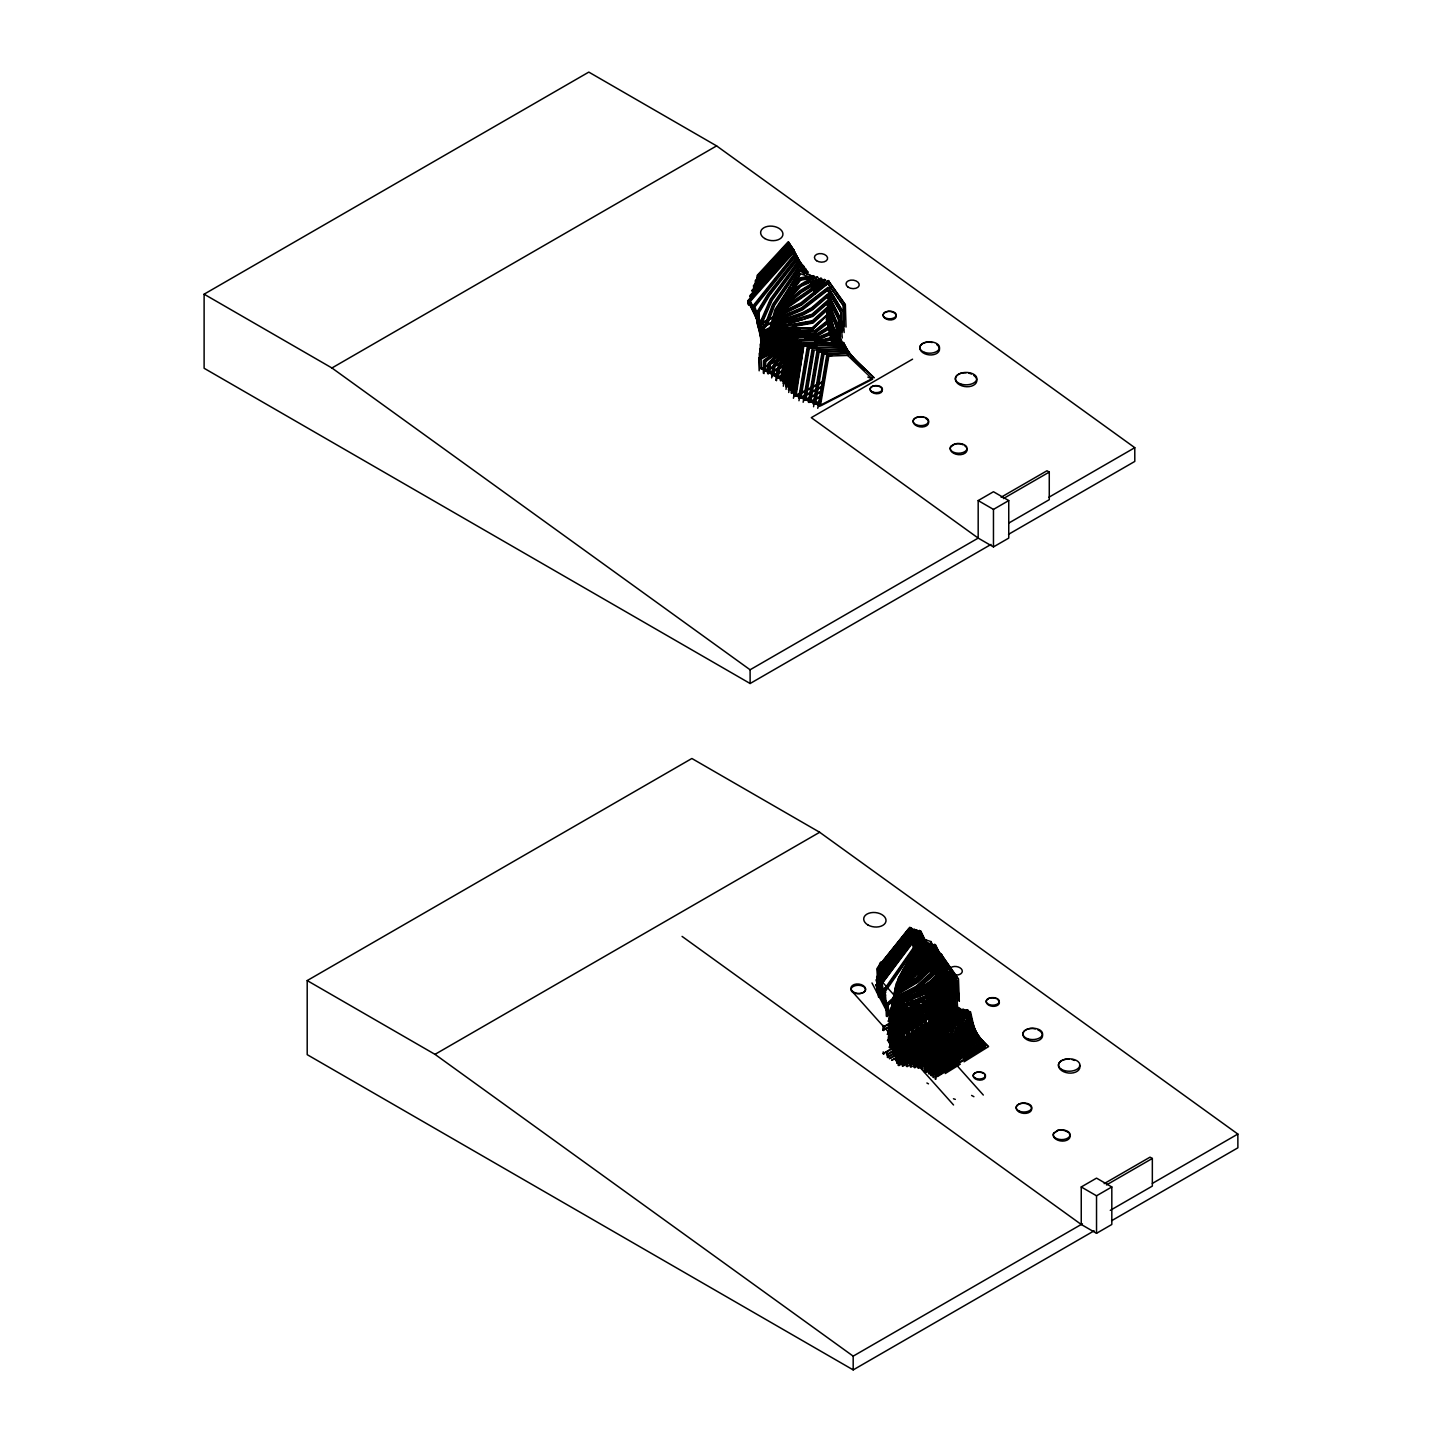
<?xml version="1.0" encoding="UTF-8"?>
<svg xmlns="http://www.w3.org/2000/svg" width="1442" height="1442" viewBox="0 0 1442 1442"><rect width="100%" height="100%" fill="white"/><g stroke="black" fill="none" stroke-linecap="round" stroke-linejoin="round"><path stroke-width="1.5" d="M758.42 312.139L758.402 321.53L760.403 327.64M763.341 373.172L763.413 360.662L774.534 352.154L781.636 316.267L801.572 307.813L827.96 287.282L842.236 310.985M764.026 373.604L764.098 361.113L775.219 352.587L782.321 316.717L802.275 308.264L828.645 287.715L842.921 311.418L844.165 332.543M764.981 366.845L764.999 361.239L775.868 352.93M755.229 284.741L755.32 280.523L789.243 243.319L791.496 249.52M755.932 285.192L756.005 280.974L789.928 243.77L791.424 247.898M878.43 989.068L878.322 993.52L877.691 988.581M915.364 930.234L878.106 977.856L877.619 969.042L910.461 927.53L910.965 929.081L909.74 927.278L879.079 965.743L879.782 968.195L879.836 966.14L910.479 927.693L911.723 929.297L911.218 927.945L877.727 970.899M879.782 965.491L880.593 963.851M893.049 1051.38L887.371 1054.913L886.668 1052.714M895.518 1052.804L887.948 1057.509L887.245 1055.31M887.371 1054.913L887.407 1053.237M887.948 1057.509L888.002 1055.832M767.595 373.532L768.027 363.546L776.859 354.047L783.511 319.259L802.401 312.734L811.648 307.723L827.672 293.952M768.28 373.983L768.712 363.997L777.544 354.498L784.196 319.709L803.086 313.166L812.333 308.173L828.357 294.402L840.506 318.303L842.308 337.987M769.271 371.099L769.577 363.835L778.247 354.516L780.284 343.935M771.668 377.894L772.606 366.448L779.167 355.994L785.403 322.215L811.972 314.266L827.402 300.621L837.405 324.72L837.946 328.776M772.515 376.434L773.291 366.881L779.852 356.444L786.088 322.666L812.657 314.716L828.087 301.072L838.09 325.171L840.217 341.394M773.615 373.045L774.156 366.43L780.627 356.12L781.42 351.794M762.007 355.309L763.07 344.53L772.93 339.483M764.188 355.147L765.233 344.674M876.646 992.24L878.863 991.826L876.646 992.24L877.565 983.444M877.385 992.745L877.854 988.329M881.008 963.923L881.999 962.066M756.113 284.218L757.158 275.422L788.233 241.733M757.32 280.271L757.843 275.873L788.918 242.166L790.252 246.402M775.814 380.273L777.184 369.296L781.474 357.904L787.296 325.153L812.315 320.809L827.149 307.254L835.008 331.588M776.499 380.724L777.869 369.747L782.177 358.355L787.981 325.604L813.018 321.242L827.834 307.705L836.432 336.256M777.941 375.443L778.734 369.044L783.006 357.706M900.493 1058.212L901.106 1054.066M901.701 1049.938L902.62 1043.738M903.233 1039.556L906.964 1014.267M904.639 1058.554L908.496 1032.364M909.145 1028.002L909.794 1023.64M910.425 1019.278L911.398 1012.717L915.85 1012.266M912.155 1013.131L904.747 1063.331L925.079 1050.695M906.315 1066.269L914.408 1011.383L935.335 1009.292L947.232 1000.604L951.666 1006.156M909.073 1056.86L911.326 1041.575M911.975 1037.213L915.508 1013.203M910.244 1066.719L918.338 1011.833L938.886 1009.779L950.26 1003.722L956.461 1007.507M912.678 1059.491L912.047 1063.854L928.666 1053.525M913.327 1055.129L914.282 1048.568M914.931 1044.206L915.58 1039.844M916.229 1035.482L918.464 1020.197M920.194 1014.05L912.786 1064.268L925.728 1056.229M922.826 1012.897L914.733 1067.783L935.047 1055.147M916.103 1062.321L917.076 1055.76M917.707 1051.398L918.356 1047.036M919.005 1042.674L919.96 1036.113M920.609 1031.751L922.862 1016.484M923.925 1014.699L916.535 1064.899L964.554 1035.05L962.247 1024.829M917.833 1067.873L925.908 1012.987L963.508 1009.202M920.591 1058.464L922.826 1043.179M923.475 1038.817L924.448 1032.256M925.079 1027.894L925.728 1023.532M926.377 1019.17L927.008 1014.808L931.045 1014.393M927.008 1014.808L920.375 1065.422L931.46 1058.518M921.835 1068.522L929.928 1013.636L967.51 1009.851M922.592 1068.919L930.667 1014.05L968.267 1010.265M923.619 1065.638L924.268 1061.276M925.241 1054.733L927.17 1041.629M928.125 1035.086L928.774 1030.724M929.405 1026.362L930.703 1017.619M924.376 1066.053L931.766 1015.853L970.538 1011.869L975.171 1032.292M932.956 1015.655L924.863 1070.541L934.092 1064.809M926.233 1065.079L927.188 1058.536M929.117 1045.432L930.09 1038.889M931.045 1032.328L932.974 1019.242M926.413 1071.857L934.506 1016.989L968.483 1013.564L976.072 1033.59M927.17 1072.271L935.245 1017.385M929.171 1062.448L930.144 1055.904M932.073 1042.8L934.308 1027.515M928.954 1069.405L936.345 1019.206L968.051 1016.015L973.26 1029.75M928.612 1073.659L936.705 1018.791L967.077 1015.727L977.622 1035.356M937.444 1019.188L929.369 1074.074L934.957 1070.595M932.019 1059.888L932.974 1053.327M933.947 1046.784L935.876 1033.68M930.811 1075.462L938.886 1020.576L965.689 1017.89L981.948 1041.106M931.55 1075.876L939.643 1020.99L966.446 1018.286L983.949 1043.305M933.353 1072.992L940.743 1022.793L965.401 1020.323L973.999 1032.616M932.866 1077.174L940.941 1022.306L964.175 1019.963L985.445 1044.495M933.605 1077.589L941.698 1022.72M934.975 1072.127L935.93 1065.584M938.183 1050.299L940.436 1035.032M935.065 1078.976L943.14 1024.108L962.805 1022.126L987.842 1046.171M935.804 1079.391L943.897 1024.505L963.562 1022.522L988.581 1046.586L964.085 1061.817M937.805 1069.567L938.778 1063.006M939.427 1058.644L940.058 1054.282M940.707 1049.92L944.24 1025.911M932.001 1041.917L896.834 1062.898L905.27 1008.445L920.771 1004.858M897.591 1063.295L906.009 1008.859L929.099 1002.965L942.689 988.581L947.034 1002.424M899.736 1058.626L900.367 1054.102M901.034 1049.902L902.007 1043.593M905.071 1023.748L902.674 1039.574L935.155 1019.296M905.774 1019.62L907.126 1010.445L929.171 1004.768L941.734 991.465L946.799 1007.579M893.175 1054.589L895.446 1054.048L893.175 1054.589L901.592 1002.496L926.07 992.943L940.202 978.415M893.932 1054.985L902.35 1002.911L926.827 993.358L940.959 978.83L949.629 1000.225M895.031 1051.506L896.762 1040.782M897.465 1036.492L902.728 1003.92M895.428 1054.174L903.467 1004.335L920.302 998.387M903.864 1004.047L896.203 1056.535L904.621 1004.461L929.099 994.908L943.23 980.362L952.675 1003.722L953.757 1011.96M954.946 1006.516L953.685 993.087L942.275 970.087L927.567 984.778L919.077 990.312L901.683 997.972L893.607 1052.245L896.041 1037.663M896.401 1035.59L902.259 1000.568L919.654 992.907L928.143 987.373L942.852 972.683M897.104 1033.373L897.248 1032.472L895.806 1032.995M899.862 1016.971L900.601 1012.536M901.34 1008.102L902.079 1003.686M893.031 1049.65L894.581 1048.676L892.274 1049.235L900.944 997.558L903.125 997.449L902.818 999.252L918.987 992.132L927.819 986.364M900.06 1016.934L900.799 1012.5M901.538 1008.084L902.295 1003.65M897.843 1035.068L898.582 1030.633M899.321 1026.199L900.06 1021.783M903.701 1000.045L901.52 1000.153L903.701 1000.045L903.413 1001.848L919.563 994.728L928.396 988.96L942.041 975.333L952.838 997.053L954.262 1012.248M780.302 380.544L789.189 328.037L813.36 327.767L827.6 314.32L812.675 327.316M780.987 380.994L789.874 328.488L813.36 327.767M782.249 377.84L783.006 373.388M783.655 369.585L790.36 329.93L800.31 329.623M783.006 383.608L791.874 331.173L814.946 330.452L828.537 319.818L832.124 327.893M783.33 386.222L792.559 331.606L815.631 330.885L829.222 320.268L832.809 328.343M784.971 380.85L787.17 367.818M787.909 363.474L788.648 359.13M789.369 354.786L790.108 350.442M790.847 346.098L791.586 341.754M792.325 337.41L793.046 333.066L810.44 332.525M785.692 386.726L794.56 334.292L817.235 333.589L830.177 325.658L834.936 331.534M786.016 389.358L795.263 334.742L817.92 334.021L830.88 326.108L835.621 331.984L838.451 344.223M788.017 381.806L795.75 336.184L816.947 335.517M788.395 389.845L797.264 337.41L819.525 336.725L831.872 331.408L838.433 335.607L839.929 342.078M788.702 392.476L797.949 337.861L820.21 337.158L832.575 331.84M795.858 354.516L789.982 389.268L795.786 386.294M796.597 350.172L797.336 345.828M791.081 392.963L799.95 340.528L821.796 339.861L833.62 337.049L840.542 338.78M791.766 393.414L800.634 340.979L822.499 340.294L834.305 337.5L841.245 339.23L842.218 343.466M793.785 385.861L794.506 381.517M795.245 377.173L795.984 372.829M796.723 368.485L797.444 364.141M798.183 359.797L801.121 342.421M793.37 392.837L801.806 342.872L821.958 342.241L833.602 339.483L839.803 341.015M793.406 398.28L802.653 343.647L843.354 342.385L844.796 348.64M794.47 396.532L803.338 344.097L844.039 342.835L845.481 349.09M803.446 347.72L795.371 395.505L819.687 405.544L871.923 378.777L867.832 377.083M846.706 350.712L844.291 344.512L803.825 345.539L796.056 395.955L823.13 382.076M798.634 398.1L807.502 345.665M798.958 400.732L808.205 346.116L844.994 344.962L848.202 353.218M800.959 393.179L801.698 388.835M802.437 384.491L803.176 380.147M803.915 375.803L804.636 371.441M805.375 367.097L808.692 347.558L812.982 347.414M803.14 402.282L812.369 347.666M804.185 400.552L813.072 348.117L845.949 347.089L852.204 358.481M811.72 360.428L805.105 399.524L820.57 391.593M812.441 356.084L813.18 351.74M808.367 402.12L817.235 349.685M809.052 402.552L817.92 350.118L846.941 349.216L856.927 363.258M811.071 395.018L811.792 390.674M812.531 386.33L813.27 381.986M814.009 377.642L814.748 373.298M815.469 368.954L816.208 364.61M816.947 360.266L817.686 355.922M813.234 404.12L822.102 351.686L847.247 350.911L864.353 370.468M813.558 406.752L822.787 352.136M815.559 399.2L816.298 394.856M817.037 390.512L817.776 386.168M818.497 381.824L820.336 370.954M821.075 366.61L821.814 362.266M822.553 357.922L823.274 353.578L827.438 353.452M817.74 408.32L826.969 353.705L848.257 353.038L873.546 377.371M818.786 406.572L827.654 354.137L848.941 353.47L874.231 377.822M819.687 405.544L820.426 401.2M821.165 396.856L821.904 392.512M822.625 388.168L823.364 383.824M824.103 379.48L824.842 375.136M825.581 370.792L826.302 366.448M827.041 362.104L827.78 357.76M893.211 1035.032L891.21 1046.622L889.696 1047.559L897.825 995.881L916.193 986.256L940.382 964.193L954.532 987.283L955.073 995.863M889.696 1047.559L898.582 996.296L916.932 986.652L941.139 964.59M897.519 1020.612L892.995 1046.694L891.48 1047.649L899.61 995.971L917.977 986.346L926.918 979.136M893.553 1033.103L899.736 997.449M891.48 1047.649L900.367 996.386L918.716 986.743L927.657 979.533M898.24 1016.412L898.979 1012.23M899.7 1008.03L900.421 1003.83M783.799 353.29L784.574 348.892M785.349 344.476L786.142 340.06M891.751 1028.254L889.678 1039.898L888.146 1040.836L896.473 989.572L915.814 978L941.013 954.081L958.497 978.956L959.309 1001.325L958.209 990.942M888.146 1040.836L897.23 989.987L916.553 978.397L941.77 954.496M888.795 1042.53L897.861 991.681L917.202 980.091L943.158 956.587L917.941 980.506L898.618 992.078L888.795 1042.53L890.309 1041.593M892.129 1026.091L898.384 991.051L916.752 980.055L941.049 956.983L957.037 980.38L957.776 1000.532L959.254 999.703M783.817 338.834L784.61 334.526M785.421 330.2L786.214 325.874M889.696 1033.842L887.425 1034.365L897.879 984.219L938.237 951.071L941.716 956.749M888.182 1034.779L898.636 984.634L938.976 951.486L945.97 962.841M888.903 1037.429L894.815 1001.631M782.303 333.336L783.925 324.847M776.679 348.766L777.508 344.602M778.338 340.42L780.392 330.002M781.222 325.838L782.862 317.51L801.626 309.561L827.113 289.806L840.65 312.283L841.641 329.1M895.734 993.718L888.777 1028.633L894.977 993.304L899.844 978.739L917.076 961.724L936.038 947.989L940.238 955.667M891.336 1017.601L888.56 1031.589L894.761 996.26L900.601 979.136L917.815 962.12L936.795 948.403L940.995 956.064M892.598 1011.329L894.689 1000.856M773.921 349.198L775.688 340.474M776.571 336.13L777.454 331.786M891.787 1012.338L889.227 1024.523L890.759 1023.568M892.219 1010.319L896.077 992.078M891.084 1017.764L891.931 1013.69M894.076 1003.542L894.941 999.486M889.227 1018.376L896.113 983.804L903.053 969.583L918.392 946.925L931.063 943.879M894.022 1003.848L894.923 999.775M775.201 334.238L773.218 342.998L762.079 349.901L762.295 357.346M776.193 329.858L778.193 321.097M933.19 947.484L931.099 941.59L920.951 938.4L898.438 978.271L893.932 997.251L885.929 1004.371L886.343 1016.231L890.832 1014.321M777.797 317.546L772.75 338.6L762.548 345.305L762.818 354.462L774.588 348.423M772.804 332.183L774.841 324.108M775.868 320.052L780.537 308.336M895.356 999.522L896.437 995.304M898.726 989.41L899.718 985.553L938.183 953.937L934.2 956.298M898.961 993.971L900.439 988.185L938.904 956.587M816.37 291.194L810.476 275.061L799.643 271.186L774.931 309.742L769.902 328.506L761.16 335.139L761.484 344.151M799.643 271.186L775.634 310.192L770.587 328.956L761.845 335.571L762.151 345.539M792.721 284.416L800.436 273.908L777.022 310.445L771.812 329.821L763.503 336.13L763.773 344.98L771.65 340.925M759.88 326.252L771.452 299.864L796.885 265.094L804.6 270.772M900.349 983.823L901.629 979.947L918.103 963.689M839.821 330.326L841.263 326.162M838.541 340.492L840.001 336.274M841.479 332.057L843.678 325.73L833.8 330.795M777.49 320.665L782.501 307.38M896.491 990.041L903.413 972.953L919.654 953.18L935.497 944.69L940.166 954.37M901.286 979.082L906.495 969.835M900.205 986.472L902.584 980.668M781.312 309.976L783.943 304.298L800.923 286.345L816.731 279.496L820.534 287.246M896.347 987.482L903.287 973.26L919.401 949.124L930.703 946.403M899.754 981.281L901.647 977.406M906.135 966.374L898.438 978.271M907.144 964.608L920.951 938.4M904.116 970.664L906.315 966.771M915.814 949.954L921.059 940.653L929.856 943.447L931.334 947.646M913.417 955.938L921.798 941.067M759.483 310.409L769.019 294.781L795.461 260.912M778.734 306.227L781.149 302.478M784.52 297.214L790.522 287.841M880.323 988.599L880.846 986.31M927.404 950.386L919.005 932.74L920.23 930.919L924.989 940.905M919.942 934.704L920.969 931.334L919.473 930.505L879.278 985.048L886.668 1010.211L888.218 1009.256L885.803 1001.054M904.08 970.25L908.929 963.058M911.362 959.471L915.003 954.099M911.596 963.166L918.878 952.405L924.538 951.053M885.478 995.701L884.937 989.789L886.019 1001.451L889.444 1011.473L887.875 1012.446L884.559 1002.749L883.297 989.23L885.442 987.662M924.466 940.364L921.041 936.831L884.054 989.645L885.316 1003.145L883.82 1002.334L883.856 995.124M920.086 941.788L884.973 991.934L884.811 990.059L921.78 937.246M911.596 952.441L884.234 991.519L885.875 992.258M914.174 948.746L919.347 941.374M797.805 263.021L770.983 299.684L758.871 327.406L760.673 335.031M797.57 265.544L772.137 300.296L760.565 326.685L762.403 334.49M886.668 1010.211L878.538 984.634L879.836 982.867L884.613 996.963M918.752 933.551L879.71 986.526L920.825 932.181L919.473 930.505M880.467 986.941L880.035 985.463L920.23 930.919M754.184 306.389L794.037 256.73L796.182 259.74M761.34 330.957L766.892 323.621L773.885 304.929L798.309 269.275L804.203 272.34M785.349 298.62L799.986 279.676L812.225 277.711M784.7 300.783L800.67 280.127L812.909 278.162M886.001 1007.075L875.673 985.03L877.727 983.768M879.061 985.427L877.763 987.103L877.169 985.859L918.824 932.109M879.602 983.354L883.513 978.307M894.058 964.698L903.665 952.297M926.034 949.575L918.284 934.2L919.581 932.523L918.085 931.712L876.43 985.445L885.821 1005.507M880.359 983.75L892.057 968.645M893.445 966.879L909.92 945.628M796.543 258.713L768.658 294.42L757.501 312.698L757.483 323.08L760.601 332.615M926.575 953.523L916.409 932.163L917.707 930.487M878.214 984.489L876.754 980.344L916.211 929.675L916.806 930.919L877.241 981.732L916.247 932.992M879.079 977.261L877.944 975.315L876.61 977.027L877.673 981.353M891.12 961.85L895.14 956.713M909.848 937.895L915.165 931.099L914.607 929.82L877.367 977.442L877.727 978.956M921.492 947.34L914.805 932.307L916.103 930.649M878.484 979.37L882.504 974.251M885.172 970.827L902.566 948.584M905.252 945.159L907.919 941.734M910.605 938.309L914.625 933.172L920.735 946.925L914.895 932.866M880.485 971.872L878.358 973.224L878.971 977.388M882.089 971.818L884.811 968.375M899.79 949.341L905.216 942.419M915.652 929.892L913.597 931.135M879.404 973.332L878.304 966.825L876.88 968.627L877.493 979.623M879.151 969.096L909.668 930.541L911.164 931.37L910.659 930.018L878.484 971.313M910.659 930.018L911.975 928.36M889.714 960.192L899.429 947.935M882.143 971.115L884.919 967.618M897.393 951.846L900.168 948.349M879.836 963.436L879.079 965.743M892.688 950.657L899.429 942.185M902.133 938.796L904.837 935.407M909.902 929.766L911.236 928.107M881.278 966.32L883.982 962.932M893.427 951.071L905.594 935.822M879.656 963.653L881.26 961.652M880.395 964.049L908.875 928.648L909.307 930.072M882.504 962.787L893.355 949.287M896.059 945.916L898.781 942.545M902.836 937.48L909.614 929.063M896.942 945.465L905.216 935.155M893.553 951.017L907.342 933.857M910.731 964.68L913.561 961.237M902.404 975.657L918.662 955.884L934.506 947.394M904.422 973.674L919.96 954.784L934.506 946.979M903.161 976.072L919.401 956.298L935.245 947.809L937.12 951.684M916.139 960.931L918.951 957.488L926.233 953.595M912.642 966.482L919.708 957.903L934.254 950.098M757.825 321.512L747.911 300.945L793.37 249.682L803.068 267.473M754.689 313.995L748.596 301.378L794.055 250.133M796.921 259.957L792.613 252.548L749.948 300.639L761.502 323.621L773.525 317.456M750.633 301.09L793.298 252.999M750.435 296.277L793.01 248.547L801.536 266.157M772.353 272.502L775.309 269.203M782.682 260.93L788.594 254.297M752.363 296.115L792.235 251.431M751.606 290.743L791.298 246.51L793.064 250.493M752.291 291.176L791.982 246.961L797.318 258.893M759.357 284.11L763.791 279.153M769.722 272.556L775.652 265.941M754.112 291.158L791.153 249.881M790.27 244.924L753.463 285.624L753.86 289.968M754.148 286.075L790.955 245.374L794.236 253.468M756.653 284.092L762.602 277.513M767.072 272.574L770.046 269.275M755.842 286.183L790.072 248.33M756.906 280.775L761.394 275.855M757.591 281.208L789.008 246.78M901.773 1062.934L898.078 1065.241L906.171 1010.355L927.855 1008.174L940.905 993.917L943.951 1004.479M924.683 1049.578L898.835 1065.638L906.91 1010.77L928.612 1008.589L941.662 994.331M929.333 1008.445L938.363 998.603M928.576 1010.5L940.617 997.359L942.509 1005.795M773.687 259.47L776.697 256.207M784.232 248.042L787.242 244.78M759.321 276.251L787.927 245.212M786.341 300.603L798.688 287.535M940.707 986.022L927.134 1000.406L904.044 1006.3L895.608 1060.735L904.783 1006.696L927.873 1000.82L941.464 986.436L946.421 1002.244M928.594 1000.73L939.751 988.906M927.945 1002.623L941.932 988.185L946.294 1002.316M941.932 988.491L928.36 1002.857L905.27 1008.751M942.689 988.888L929.117 1003.272L906.027 1009.148M929.82 1003.181L940.977 991.051M926.233 994.638L939.337 981.173L947.412 1001.108M928.504 996.188L941.608 982.705L950.494 1004.641M927.062 985.967L930.108 982.921M899.628 981.696L916.86 964.68L935.912 950.801M900.385 982.092L917.599 965.077L936.579 951.359M909.65 973.62L917.148 966.23L931.388 955.92M901.412 982.903L917.887 966.645L935.696 953.757L937.697 957.434M933.533 974.504L918.031 988.076L908.442 993.105M938.273 969.907L941.41 966.843L954.117 988.347L955.289 1007.111L957.524 1006.696M925.584 970.556L934.416 962.174M899.033 992.745L917.382 981.732L922.177 977.189M926.972 972.647L942.437 959.092L918.139 982.146L899.772 993.141M821.381 320.971L812.621 329.245L825.743 316.843M931.478 1010.698L943.176 999.973L946.961 1010.662M933.677 1009.779L943.933 1000.388L947.718 1011.076M816.947 318.43L826.086 310.084L830.105 322.485M893.085 999.072L886.668 1004.786L887.1 1016.646M887.443 1004.822L892.021 1000.748M892.778 1001.163L888.2 1005.218L888.524 1014.014L887.533 1007.003M812.134 315.978L826.428 303.325L835.837 325.982L837.153 336.094M917.995 970.124L927.711 961.832M938.958 953.703L898.6 986.851M930.054 963.094L917.851 974.558M784.142 305.992L800.472 292.131L819.849 280.379L823.058 286.111M783.186 307.813L801.157 292.582L820.534 280.829L823.742 286.561M891.462 1009.292L893.103 1007.94M759.159 370.81L758.78 357.814L772.209 350.28L779.743 313.256L800.779 302.91L828.249 280.577L845.354 304.55L846.021 327.082M759.79 369.08L759.465 358.247L772.912 350.73L780.428 313.707L801.464 303.361L828.934 281.028M780.987 314.392L800.959 304.586L827.456 283.047L843.75 305.866L844.363 326.18L834.485 331.245M785.115 356.553L761.412 368.683L761.124 359.076L774.174 351.776L781.69 314.843L801.644 305.019L828.141 283.479M922.375 983.029L942.167 964.283L955.559 986.959L956.1 995.503M814.784 332.381L825.942 323.639M900.709 983.786L904.188 981.047M907.667 978.325L917.13 971.926M899.357 987.265L939.697 954.117L953.685 976.829L954.207 983.3M906.658 982.326L915.364 975.513M762.818 335.68L771.128 329.371M938.345 1008.859L946.475 1002.929L950.296 1007.706L951.269 1012.014M937.462 1010.445L947.214 1003.326L951.035 1008.12L952.026 1012.428M824.536 279.279L780.591 309.886L771.758 345.918L759.249 353.254L759.375 357.526M824.337 282.163L782.429 311.328M929.82 954.262L935.155 950.386M761.376 340.096L771.055 333.3L775.976 313.869L783.601 300.044L800.418 278.324L814.153 276.107L819.326 288.22M770.046 334.85L762.331 340.276L762.53 347.017M772.281 334.22L763.016 340.709L763.287 349.721L771.29 345.629M781.744 310.895L823.652 281.713L826.014 285.498M761.863 344.854L770.37 339.285M877.565 992.997L879.043 992.078M917.004 959.182L919.563 967.51L921.114 966.555M922.646 968.591L924.953 968.033M882.18 997.684L880.702 998.603L880.467 994.241M883.838 999.45L882.342 1000.369L881.423 994.097M927.603 970.43L926.827 969.943L928.107 971.764L929.675 970.79M929.964 970.772L930.541 972.178L932.127 971.187M930.541 972.178L932.884 971.602M885.244 1002.46L883.712 1003.416L882.125 996.927M936.038 974.594L938.4 973.999M902.602 998.801L933.208 979.785M885.929 1009.797L888.218 1009.256M883.82 1002.334L887.136 1012.032L889.444 1011.473M906.531 1001.938L919.654 993.772M925.277 990.275L938.418 982.128M911.02 1000.009L941.031 981.371M902.043 1007.363L905.774 1005.038M918.842 996.909L941.247 982.993M909.127 1005.038L914.859 1001.487M928.215 993.178L941.572 984.868M944.997 982.741L944.222 984.093M909.884 1005.453L919.419 999.522M945.772 983.228L926.918 994.944L940.094 981.569L948.962 1003.506M889.516 1020.179L887.984 1021.134L891.012 1020.449M912.425 1005.939L923.871 998.837M927.693 996.458L937.228 990.528M916.986 1004.083L936.074 992.132M889.606 1023.964L883.171 1027.083L890.741 1022.378M900.241 1016.484L904.026 1014.123M922.988 1002.334L932.487 996.44M923.745 1002.731L929.441 999.198M938.922 993.304L948.403 987.409M889.353 1027.083L882.919 1030.201L888.596 1026.668M905.666 1016.051L911.362 1012.518M915.147 1010.157L918.951 1007.814M937.913 996.025L941.716 993.664M906.423 1016.466L912.119 1012.933M915.904 1010.572L923.493 1005.849M927.278 1003.506L934.867 998.783M946.258 991.717L950.044 989.356M888.02 1028.218L889.552 1027.281M906.441 1016.772L913.94 1012.122M917.689 1009.779L923.313 1006.282M934.578 999.288L938.327 996.963M945.826 992.294L949.593 989.951M907.18 1017.187L914.697 1012.518M918.446 1010.193L937.21 998.531M946.583 992.691L950.332 990.366M887.803 1031.174L889.335 1030.237M898.708 1024.397L902.476 1022.072M906.225 1019.728L917.472 1012.735M921.222 1010.409L943.735 996.422M906.964 1020.143L918.23 1013.149M925.728 1008.481L944.492 996.819M950.116 993.322L951.612 992.402M887.425 1034.365L888.957 1033.427M905.72 1022.991L922.501 1012.572M928.089 1009.094L941.139 1000.982M948.584 996.35L952.315 994.043M904.621 1024.559L921.384 1014.141M928.846 1009.508L938.165 1003.722M949.341 996.764L953.072 994.457M888.146 1037.014L889.678 1036.059M904.585 1026.794L925.079 1014.05M930.667 1010.59L953.036 996.674M905.342 1027.209L925.836 1014.465M933.298 1009.833L951.918 998.243M887.407 1040.439L889.678 1039.898M904.17 1030.021L928.954 1014.609M897.303 1035.158L901.106 1032.796M904.927 1030.417L929.693 1015.024M939.229 1009.094L943.05 1006.732M905.558 1032.111L930.342 1016.7M889.534 1042.945L891.066 1041.989M902.494 1034.887L931.081 1017.115M888.939 1047.144L891.21 1046.622M896.203 1042.638L900.024 1040.259M903.828 1037.898L928.666 1022.45M890.741 1047.234L892.995 1046.694M903.719 1039.159L934.272 1020.161M955.289 1007.111L956.767 1006.192L956.875 1007.868M902.548 1040.764L935.029 1020.576M893.391 1048.226L883.189 1053.687L892.634 1047.811M903.972 1040.764L934.2 1021.963M902.836 1042.35L934.957 1022.378M893.788 1048.298L892.274 1049.235L893.716 1048.713M903.053 1042.53L932.722 1024.09M902.223 1043.918L927.098 1028.47M886.614 1054.517L894.184 1049.812M901.755 1045.089L928.269 1028.615M902.512 1045.504L927.116 1030.201M898.078 1048.586L893.607 1052.245M901.791 1046.279L927.747 1030.147M902.8 1046.513L927.675 1031.066M887.19 1057.112L894.761 1052.39M902.332 1047.685L928.846 1031.21M936.417 1026.506L940.202 1024.162M901.196 1049.271L929.603 1031.625M902.097 1049.037L939.175 1025.983M902.854 1049.452L939.932 1026.398M896.96 1053.994L889.372 1058.716L895.806 1055.58M902.656 1050.461L933.028 1031.571M901.502 1052.047L928.071 1035.518M902.53 1051.741L928.468 1035.608M901.412 1053.291L927.368 1037.159M940.346 1029.101L945.916 1025.641M895.428 1057.905L891.643 1060.267L896.185 1058.302M901.124 1054.354L925.8 1039.015M940.995 1029.588L946.691 1026.037M899.97 1055.941L927.044 1039.448M938.147 1032.544L949.269 1025.641M898.168 1058.266L895.915 1058.807M900.024 1057.112L925.944 1041.016M931.496 1037.555L950.008 1026.055M918.554 1046.495L922.375 1044.116M900.187 1058.77L926.936 1042.151M932.686 1038.582L938.418 1035.014M944.149 1031.445L951.792 1026.704M900.493 1058.861L926.413 1042.746M930.126 1040.457L937.534 1035.843M943.086 1032.4L950.494 1027.786M900.511 1059.167L926.431 1043.053M930.126 1040.745L937.534 1036.149M943.086 1032.688L950.494 1028.092L949.773 1023.622M899.393 1060.429L897.14 1060.952M901.25 1059.275L938.273 1036.257M941.987 1033.95L951.233 1028.2M899.411 1060.717L897.14 1061.258M901.25 1059.582L938.291 1036.564M941.987 1034.256L951.251 1028.506L950.53 1024.343M896.834 1062.898L902.566 1059.329M912.137 1053.381L917.869 1049.83M921.69 1047.451L927.422 1043.882M942.707 1034.383L952.261 1028.434M941.554 1035.987L953.018 1028.849M899.88 1062.375L933.118 1041.701M938.67 1038.258L947.899 1032.508L946.619 1026.866M926.485 1046.694L900.619 1062.772L908.027 1012.572L914.444 1011.923M939.409 1038.655L948.656 1032.923L946.943 1025.388M918.392 1052.624L925.764 1048.028M944.24 1036.546L947.917 1034.256M939.445 1040.403L950.512 1033.517L948.566 1024.901M904.008 1062.916L924.322 1050.299M937.246 1042.26L952.026 1033.067L950.188 1024.92M930.613 1047.253L952.783 1033.481L950.945 1025.334M905.9 1063.493L902.205 1065.8L910.299 1010.914L931.604 1008.769L944.059 997.359L945.754 1001.271M913.291 1058.915L926.215 1050.876M948.367 1037.104L953.901 1033.662M928.81 1050.137L902.962 1066.197L911.056 1011.329L932.361 1009.184L944.816 997.774L948.205 1005.579M941.734 1042.115L954.64 1034.076L952.657 1025.316M908.118 1063.403L933.965 1047.325M943.212 1041.593L956.136 1033.553L954.189 1024.938M931.027 1050.028L908.857 1063.817L916.265 1013.6L943.014 1010.86L953.883 1007.345L960.318 1008.625M940.256 1044.296L956.893 1033.95L954.946 1025.334M927.368 1054.066L907.072 1066.683L915.147 1011.797L936.092 1009.688L947.989 1001.018L952.423 1006.57M942.149 1044.873L958.75 1034.545L956.316 1023.784M937.895 1047.775L960.066 1034.004L957.686 1023.496M938.652 1048.19L960.823 1034.401L958.443 1023.91M943.483 1046.063L950.855 1041.485M918.392 1062.538L911.002 1067.134L919.077 1012.248L939.643 1010.175L951.017 1004.137M942.383 1047.631L962.679 1034.995L960.3 1024.433M915.778 1064.502L923.168 1059.906M934.254 1053.021L963.815 1034.635L961.49 1024.415M917.689 1065.079L913.994 1067.368L922.069 1012.482L942.257 1010.445L953.144 1006.949L959.561 1008.228M943.519 1049.001L950.909 1044.423M954.604 1042.115L958.299 1039.826M940.581 1051.705L966.428 1035.644L964.085 1025.262M919.617 1065.007L932.541 1056.968M941.788 1051.218L967.654 1035.158L965.689 1026.47M940.689 1052.786L968.393 1035.554L966.428 1026.866M939.986 1054.102L958.443 1042.638M962.138 1040.331L969.511 1035.753M925.962 1063.691L918.572 1068.288L926.665 1013.402L964.265 1009.616M938.886 1055.67L970.268 1036.149L968.88 1030.039M940.256 1055.31L971.656 1035.789L970.178 1029.282M937.3 1058.013L972.413 1036.203L970.935 1029.678M956.911 1046.712L966.14 1040.98M969.835 1038.691L973.53 1036.383M939.193 1058.59L974.269 1036.798L973.35 1032.706M938.832 1059.221L973.927 1037.411L972.953 1033.067M934.037 1063.078L926.647 1067.675L934.056 1017.457L969.276 1013.924L977.586 1035.987M939.589 1059.636L974.684 1037.807L973.692 1033.463M929.657 1066.683L924.124 1070.126L932.199 1015.24L969.799 1011.473L974.413 1031.877M938.886 1060.952L966.573 1043.738M970.268 1041.448L973.963 1039.141M939.625 1061.366L976.558 1038.42M928.215 1068.991L933.749 1065.548M939.283 1062.105L976.234 1039.141L974.756 1035.212M940.04 1062.52L976.991 1039.556L974.756 1033.662M943.104 1061.492L976.486 1040.745M938.291 1065.35L979.1 1039.988M935.948 1067.35L978.433 1040.944L975.315 1035.14M938.67 1068.288L981.533 1041.647L967.834 1016.141M938.886 1069.549L981.371 1043.143L977.694 1037.88M939.048 1071.226L982.074 1044.477M938.345 1072.019L982.687 1044.459L970.142 1030.003M935.497 1076.417L959.903 1061.24M963.671 1058.915L984.327 1046.063M936.849 1076.111L984.868 1046.261L961.85 1024.144M945.231 1073.533L960.318 1064.16M760.421 349.162L771.975 342.006L776.679 321.242L782.069 306.93L800.869 290.996L821.507 278.468L824.608 284.002M761.376 349.451L770.677 343.701M818.714 334.436L829.33 327.947L833.422 333.012L835.765 343.142M759.934 353.705L772.443 346.368L781.276 310.336L825.221 279.73L827.51 283.389M762.638 353.038L771.29 347.955M761.592 354.498L773.705 347.396M991.033 544.427L750.128 683.508L204.115 368.269L204.115 294.186L588.805 72.1L716.602 145.894L1134.782 447.687L1134.8 461.422L1008.517 534.333M204.115 294.186L331.93 367.98L716.602 145.894M871.094 379.21L872.572 378.363M912.57 359.166L811.287 417.657L978.181 538.1L993.466 546.915L1008.751 538.1L1008.751 500.572L993.466 491.74L978.181 500.572L978.181 538.1L750.092 669.773L750.128 683.508M1001.108 497.238L1046.982 470.759L1049.271 472.075L1049.271 499.689L1009.13 522.869M1003.398 498.572L1049.271 472.075M978.181 500.572L993.466 509.405L1008.751 500.572M1048.929 497.238L1134.782 447.687M1094.118 1230.819L853.195 1369.9L307.2 1054.661L307.2 980.578L691.872 758.492L819.669 832.268L1237.849 1134.061L1237.885 1147.814L1111.602 1220.725M307.2 980.578L434.997 1054.354L819.669 832.268M924.484 1072.451L928.215 1070.288M937.534 1064.917L952.838 1056.085M1081.248 1224.474L1081.248 1186.964L1096.533 1178.132L1111.818 1186.964L1111.818 1224.474L1096.533 1233.307L1081.248 1224.474L682.066 936.399M1104.175 1183.63L1150.049 1157.151L1152.338 1158.467L1152.338 1186.081L1110.286 1210.361M1106.465 1184.945L1152.338 1158.467M1081.248 1186.964L1096.533 1195.797L1111.818 1186.964M853.195 1369.9L853.177 1356.147L1082.419 1223.789M1152.356 1183.413L1237.849 1134.061M762.295 357.598L773.489 351.343M802.293 314.554L811.9 309.345L826.771 296.565L838.253 319.133L839.857 336.689M919.203 954.37L924.664 951.45M945.898 1007.796L949.593 1005.849L952.783 1007.814M941.121 1011.148L950.35 1006.246L955.127 1009.22M909.325 992.42L916.986 988.401L926.197 980.975L942.924 964.68L956.316 987.373L957.632 1008.282M901.52 997.54L918.77 988.491L942.167 967.258L954.856 988.761L956.046 1007.507M773.074 321.404L761.268 327.442L760.817 323.17L772.84 317.024M771.794 322.846L761.953 327.893L754.869 306.84L794.722 257.181L799.012 263.219M761.718 331.714L771.74 326.577M762.403 332.165L770.425 328.055M762.602 349.27L772.588 344.151M762.133 354.011L771.939 348.982M761.412 368.683L782.447 357.111M764.963 370.576L784.646 360.482M783.367 361.942L765.648 371.027L765.702 361.69L776.553 353.38L783.547 317.961L802.311 310.012L827.798 290.257L841.353 312.716L842.452 331.66M769.199 372.901L782.934 365.871M783.619 366.304L769.884 373.352L770.262 364.285L778.932 354.966L785.421 321.061L802.978 314.987L812.585 309.796L827.456 297.016L838.938 319.565L840.542 337.14M773.435 375.244L783.204 370.233M781.943 371.675L774.12 375.677L774.841 366.881L781.312 356.553L787.296 324.162L812.819 316.429L827.113 303.775L836.522 326.415L837.856 336.545M777.671 377.57L781.564 375.569M782.249 376.02L778.356 378.02L779.419 369.476L783.691 358.157L789.171 327.28L813.072 323.062L826.789 310.535L833.458 331.209M795.443 372.955L781.906 379.895L795.371 395.505L822.445 381.625M788.395 377.371L782.591 380.346L791.045 330.38L813.306 329.695M792.271 375.389L798.075 372.415M788.468 381.03L798.147 376.074M798.832 376.524L785.277 383.464L793.731 333.499L815.469 332.832L828.231 322.846L831.277 329.677L834.63 344.223M791.153 384.167L796.957 381.193M797.642 381.625L787.981 386.582L796.435 336.617L817.632 335.968L830.015 328.379L834.107 333.444M796.471 386.726L790.667 389.7L799.12 339.753L819.795 339.104L831.818 333.931M800.238 397.523L823.454 385.627M822.192 387.051L800.923 397.956L809.377 348.009L845.264 346.657L849.446 354.245M821.255 392.044L805.79 399.975L814.243 350.009L846.256 348.784L853.736 359.31M809.971 401.525L821.561 395.577M820.318 397.019L810.656 401.976L819.11 352.01L847.95 351.343L862.19 367.656M814.82 403.544L820.624 400.57M819.38 402.012L815.523 403.994L823.977 354.029L846.851 353.308M918.536 999.144L928.342 994.493L942.491 979.965L951.936 1003.308M921.744 999.468L926.827 996.999M904.098 997.954L910.154 995.286M901.52 1000.153L918.914 992.493L927.404 986.959L942.095 972.268L953.523 995.268M906.694 999.648L918.824 994.313L927.657 988.545L941.302 974.918L952.081 996.638L952.892 1005.326M817.127 276.81C790.378 284.308 773.885 310.589 770.821 337.194L760.204 344.169L760.673 357.562M800.22 285.913L810.116 281.623M1057.725 1130.438L1053.615 1133.376A8.436 4.867 0 0 0 1061.402 1139.613A8.436 4.867 0 0 0 1069.91 1133.646A8.436 4.867 0 0 0 1057.725 1130.438L1053.615 1133.322A8.49 5.48 6.6 0 0 1062.466 1141.091A8.49 5.48 6.6 0 0 1069.189 1133.52M804.798 318.826L810.296 316.699M903.125 997.449L900.944 997.558L918.338 989.897L926.827 984.363L941.518 969.673L954.28 995.683L955.541 1009.112M895.067 1032.58L896.509 1032.057M784.736 320.611L800.346 315.221M908.766 1004.173L920.05 1000.279M905.738 1005.867L929.261 996.602L942.365 983.12L951.233 1005.056M948.944 1010.103L952.513 1008.949M946.114 1011.671L953.27 1009.364L957.091 1010.121M919.87 1005.056L928.36 1002.569M920.338 1006.804L928.414 1004.353M928.432 1004.659L914.372 1008.481M788.648 323.206L802.96 319.529M931.82 944.294L919.149 947.34L903.81 969.979L896.87 984.201L888.705 1021.657L895.59 987.085L902.53 972.863L917.869 950.206L930.541 947.16M918.662 948.71L928.071 946.457M918.626 950.62L931.298 947.574M830.971 339.501L814.55 342.006M914.354 1008.192L918.356 1007.255M907.144 1010.752L929.171 1005.074L941.752 991.772L946.817 1007.886M812.387 322.611L792.812 326.162M813.468 275.674L799.715 277.873L782.916 299.612L775.291 313.437L770.37 332.85L760.691 339.645L760.799 343.701M907.27 1012.158L913.705 1011.527M927.765 1015.204L931.784 1014.808M942.888 1020.557L938.544 1021.008L931.153 1071.208L979.172 1041.34L975.026 1033.626M947.214 1020.125L966.735 1018.16L971.926 1027.822M953.36 1023.459L942.798 1024.523L935.407 1074.723L983.426 1044.873L963.941 1022.396L957.596 1023.027M948.638 1025.46L957.452 1024.577M804.636 339.104L819.11 338.654L831.133 333.499L836.955 337.23L838.451 343.665M804.51 345.99L817.578 345.593M818.407 351.578L822.859 351.433M828.141 355.597L832.376 355.453M847.914 355.435L828.826 356.03L820.39 405.995L872.608 379.228L847.211 355.002M834.99 339.555L839.118 340.582L840.073 344.746M953.45 1098.75L955.325 1099.381M799.751 273.457L809.106 276.828L814.91 292.69M796.903 394.567L819.38 403.832M807.556 271.655L798.381 266.878L772.606 304.496L765.63 323.116L759.628 331.065L760.961 340.781M808.241 272.087L799.066 267.329L773.291 304.929L766.315 323.567L760.313 331.516L761.646 341.231M806.853 273.8L799.012 269.726L774.588 305.362L767.577 324.071L762.025 331.408L762.548 335.121M931.099 941.59L931.748 945.105M940.328 970.61L937.823 963.202M890.219 1021.819L889.48 1021.405C893.085 991.267 903.287 955.92 934.758 944.276L937.552 950.098M926.9 1082.996L928.486 1083.843M916.409 932.163L919.131 939.03M915.508 932.577L917.004 933.407M917.4 934.596L918.896 935.407M922.61 938.201L921.041 936.831M929.675 945.483L924.628 940.094L926.864 945.069M920.555 938.994L922.538 937.661L928.918 945.069M925.331 968.736L925.872 970.142M940.49 977.82L933.767 962.553M881.296 968.862L880.647 970.304M878.07 978.667L876.015 979.929L877.457 984.075M879.314 980.452L882.919 992.42M878.538 984.634L880.035 985.463M875.673 985.03L877.169 985.859M883.297 989.23L884.811 990.059M877.763 987.103L878.304 985.03L883.477 996.043M885.785 1002.316L886.289 1003.758M887.605 1006.065L885.911 1001.271M971.584 1095.415L973.909 1096.695M764.819 368.755L781.672 378.02M760.727 368.251L779.978 378.831M919.563 967.51L920.338 967.997L917.779 959.669M841.966 344.368L823.418 344.944M831.025 339.681L832.593 343.971M331.93 367.98L750.092 669.773M434.997 1054.354L853.177 1356.147M883.117 982.831L895.428 996.638M908.839 1011.635L929.693 1034.995M943.104 1050.01L983.318 1095.037M852.204 991.501L889.48 1033.247M901.394 1046.586L904.386 1049.92M907.36 1053.255L910.335 1056.607M917.797 1064.935L953.541 1104.969M964.914 1020.377L986.202 1044.909M783.529 379.048L786.214 382.148M790.216 386.798L795.569 393.017M922.123 940.364L926.251 945.123M922.754 941.536L926.864 946.312M828.249 280.577L844.652 304.1L845.084 318.448M827.456 283.047L843.065 305.434L843.246 311.526M941.013 954.081L957.758 978.559M941.518 958.353L956.298 979.965L956.857 995.647M946.312 967.979L940.761 958.948L949.178 974.359M948.548 971.584L950.765 975.189M941.121 960.192L952.243 978.235L952.747 984.526M940.382 959.795L951.486 977.838M940.382 967.167L953.072 988.671L953.468 994.926M943.861 973.927L952.333 988.257M822.895 281.713L820.822 278.018L800.184 290.545L781.384 306.479L775.994 320.809L771.29 341.556L759.736 348.712L760.042 359.22M939.715 961.093L941.716 964.77M938.958 960.696L941.968 966.194M871.977 982.957L889.642 1016.772M793.37 249.682L800.382 263.183M792.613 252.548L796.669 260.353M798.688 264.246L803.753 273.998M828.681 295.952L839.821 317.853M920.555 934.452L922.501 938.327M932.866 963.094L935.786 968.898M918.157 935.011L925.295 949.16M933.082 964.608L937.967 974.269M942.527 970.989L953.955 993.989M941.464 972.737L944.402 978.649M949.305 988.527L951.269 992.475M942.671 976.27L949.539 990.095M822.787 287.319L817.812 277.261C791.063 284.741 774.57 311.039 771.524 337.644L760.889 344.62L761.015 348.748M816.046 279.045L819.849 286.796M803.41 267.076L795.299 254.423L753.048 307.092L760.042 328.289M802.725 266.644L794.614 253.972L752.363 306.641L759.357 327.839M800.328 266.211L804.113 273.98M796.11 255.937L792.325 248.096L749.75 295.844L751.102 299.81M750.849 302.532L752.706 306.371M754.472 310.03L756.293 313.797M758.095 317.546L759.934 321.332M755.644 315.996L758.51 321.945M938.886 960.877L940.689 964.608M920.969 931.334L925.728 941.32M924.43 942.96L927.224 948.836M933.028 962.138L938.634 973.909M917.545 931.334L916.968 930.09L877.511 980.758L877.998 982.146M931.352 963.598L936.777 975.008M921.041 943.05L926.773 955.127M931.568 965.185L934.434 971.223M876.97 983.354L877.565 984.616M807.376 274.106L803.753 266.157L795.858 258.262L767.973 293.97L756.816 312.265L756.798 322.629L759.916 332.183M803.068 265.725L804.87 269.69M804.131 271.709L802.329 267.743L796.146 261.363L769.704 295.231L759.105 312.59L759.105 321.981L761.088 328.091M925.385 940.508L927.621 945.465M936.453 965.113L938.255 969.114M935.624 964.5L939.175 972.395M917.004 932.668L919.708 938.76M931.442 965.131L934.164 971.223M923.241 951.269L927.603 961.093M929.351 965.022L932.848 972.881M924.232 954.784L927.729 962.643M929.477 966.573L932.091 972.467M827.546 322.395L830.574 329.227L833.945 343.773M813.757 280.127L817.956 289.914M813.072 279.676L818.101 291.428M807.718 273.187L806.006 269.131L797.12 262.57L770.28 299.233L758.186 326.955L760.439 336.491M805.303 268.681L807.033 272.754M939.157 961.868L940.797 965.779M932.433 950.548L935.876 958.822M932.181 951.071L935.443 958.894M936.218 964.175L939.679 972.449M934.614 961.688L937.192 967.906M924.052 955.055L931.28 972.575M914.967 934.47L920.807 948.584M922.465 952.621L929.135 968.754M757.663 318.592L759.105 322.125M915.76 934.056L918.085 940.184M922.718 952.423L925.043 958.551M914.282 934.488L916.607 940.599M924.34 961.003L926.665 967.131M913.399 932.992L922.844 957.903M924.43 962.048L928.107 971.764M913.435 934.65L916.589 942.96M918.157 947.106L922.105 957.488M923.673 961.634L926.034 967.87M912.732 935.516L924.538 966.663M912.768 937.174L918.284 951.72M919.852 955.866L923.799 966.248M809.142 278.378L814.946 294.24M879.981 985.823L882.162 992.006M882.576 996.873L884.757 1003.073M881.098 994.403L884.721 1004.732M921.348 957.524L923.511 963.833M912.48 937.21L915.94 947.322M919.419 957.452L922.213 965.527M922.952 967.726L923.403 969.006M912.425 938.832L915.201 946.925M919.365 959.056L922.159 967.149M883.099 994.71L884.541 998.927M885.947 1003.001L888.687 1011.058M943.807 995.899L945.682 1001.829M940.508 989.32L946.204 1007.435M940.995 991.357L946.06 1007.471M940.4 990.924L945.465 1007.039M912.93 937.823L914.841 944.077M911.398 938.814L913.94 947.142M911.272 940.472L913.831 948.782M879.836 982.867L882.648 992.457M942.653 976.829L945.249 986.508M940.256 974.576L941.968 980.975M938.922 972.034L941.229 980.578M754.743 308.48L755.842 312.644M879.602 979.406L882.756 992.33M877.944 975.315L878.322 976.847M880.846 994.349L882.973 1003.001M836.27 336.797L837.766 343.214M834.251 334.58L836.45 343.593M827.6 314.32L829.51 322.611M830.934 328.74L832.809 336.869M833.278 338.906L834.179 342.763M826.915 313.869L828.826 322.161M826.446 317.294L831.241 338.077M826.248 318.988L832.16 344.584M969.276 1013.924L970.754 1020.431M968.123 1029.624L969.06 1033.698M963.797 1026.92L965.671 1035.23M959.543 1024.018L961.94 1034.599M956.551 1027.677L958.011 1034.148M952.405 1027.083L953.396 1031.481M940.905 993.917L943.194 1004.083M948.313 1026.65L949.287 1030.958M940.328 999.054L942.671 1009.364M947.43 984.67L948.223 988.725L946.276 982.218M952.297 1024.721L953.018 1029.155M881.332 977.676L883.459 992.078M879.746 971.457L879.981 973.152M881.801 985.499L882.702 991.663M880.107 975.711L879.854 974.035L914.913 929.477L915.454 930.793L914.156 929.063L879.115 973.62L881.26 988.257M882.486 996.602L883.099 1000.784M949.665 973.422L950.206 977.424M951.287 985.427L951.828 989.446M950.26 982.381L951.071 988.383M948.331 980.163L948.926 984.544M948.782 988.527L949.377 992.907M949.233 1005.507L949.755 1009.508M838.469 332.85L839.262 338.924M762.962 323.152L764.098 333.913M953.937 999.721L954.568 1006.408M953.775 1001.577L954.406 1008.264M952.856 1000.964L953.27 1005.308M951.504 994.043L952.513 1004.894M840.019 320.034L840.83 328.794M953.144 976.342L953.486 980.668M952.928 976.414L953.288 980.722M952.387 975.928L952.747 980.218M842.867 321.53L843.354 329.984M882.125 983.552L882.594 992.114M882.846 996.404L881.459 999.018L881.206 994.656M880.72 972.935L880.611 971.079L913.453 929.567L913.976 930.919L912.714 929.153L879.854 970.664L879.962 972.521M878.304 966.825L878.412 968.682M878.719 988.671L879.205 997.395L880.702 996.476L878.466 996.981L877.98 988.419M955.649 978.289L955.974 987.229M956.136 991.717L956.298 996.188M954.91 977.874L955.235 986.833M883.856 1025.875L883.91 1027.497M883.604 1028.993L883.658 1030.615M883.099 1025.37L883.171 1027.083M882.846 1028.488L882.919 1030.201M760.907 354.047L761.015 357.832M883.928 1052.444L883.946 1054.084M883.189 1051.921L883.189 1053.687M1096.533 1195.797L1096.533 1233.307M993.466 509.405L993.466 546.915M973.729 375.335A10.779 6.94 6.6 0 1 971.457 386.132A10.779 6.94 6.6 0 1 955.74 380.832A10.779 6.94 6.6 0 1 966.104 372.757M968.88 373.172A10.779 6.94 6.6 0 1 971.493 374.055M936.669 344.476A9.896 6.381 6.6 0 1 933.821 354.606A9.896 6.381 6.6 0 1 919.852 348.405A9.896 6.381 6.6 0 1 932.217 342.511M748.849 305.235A7.318 4.236 0 0 1 748.11 302.027M925.367 418.126A7.805 5.029 6.6 0 1 924.737 426.58A7.805 5.029 6.6 0 1 913.128 421.839A7.805 5.029 6.6 0 1 923.565 417.387M966.879 448.534A8.49 5.48 6.6 0 1 958.281 454.663A8.49 5.48 6.6 0 1 950.566 447.002L954.658 444.046A8.49 5.48 6.6 0 1 963.112 444.821M964.824 445.866A8.49 5.48 6.6 0 1 966.122 447.128M750.002 305.362A7.354 4.741 6.6 0 1 750.002 298.62M997.269 999.216A6.615 4.272 6.6 0 1 997.972 1005.038A6.615 4.272 6.6 0 1 989.176 1005.398A6.615 4.272 6.6 0 1 986.959 999.63L989.266 998.17A6.615 4.272 6.6 0 1 995.845 998.477M900.205 1013.023A6.922 4.452 6.6 0 1 903.701 1015.853M943.374 1043.143A6.868 3.966 0 0 1 938.309 1049.361M933.298 1048.442A6.868 3.966 0 0 1 930.883 1045.738M931.514 1043.72A6.868 3.966 0 0 1 932.487 1042.854M853.087 992.493A7.318 4.236 0 0 1 855.755 985.535A7.318 4.236 0 0 1 865.56 989.879A7.318 4.236 0 0 1 854.601 993.159M1057.743 1130.456A8.49 5.48 6.6 0 1 1067.891 1132.24M1079.571 1065.061A10.779 6.94 6.6 0 1 1071.009 1073.118A10.779 6.94 6.6 0 1 1058.482 1065.998A10.779 6.94 6.6 0 1 1069.171 1059.149M1071.965 1059.564A10.779 6.94 6.6 0 1 1074.56 1060.447M943.41 1043.954A6.904 4.452 6.6 0 1 943.951 1048.46M931.262 1047.162A6.904 4.452 6.6 0 1 930.883 1045.991M984.67 1074.488A6.183 3.984 6.6 0 1 979.839 1080.148A6.183 3.984 6.6 0 1 973.53 1074.344A6.183 3.984 6.6 0 1 983.696 1073.587M1037.681 1029.696A9.896 6.381 6.6 0 1 1038.384 1040.529A9.896 6.381 6.6 0 1 1023.045 1035.356A9.896 6.381 6.6 0 1 1035.302 1028.885M949.918 968.339A6.615 4.254 6.6 0 1 958.299 966.987A6.615 4.254 6.6 0 1 961.976 972.485A6.615 4.254 6.6 0 1 954.262 974.81M923.853 939.968A6.615 4.254 6.6 0 1 927.188 940.689M944.997 1026.325L937.588 1076.525L985.625 1046.658L962.607 1024.541L944.997 1026.325M880.593 983.282L879.314 985.156L880.593 983.282M951.45 445.776L950.548 446.93A8.436 4.867 0 0 0 958.317 453.221A8.436 4.867 0 0 0 966.843 447.254A8.436 4.867 0 0 0 954.658 444.046L951.45 445.776M884.865 312.409L883.874 313.238A6.615 4.272 6.6 0 0 888.777 319.836A6.615 4.272 6.6 0 0 896.149 315.203A6.615 4.272 6.6 0 0 886.199 311.796L883.874 313.22A6.579 3.803 0 0 0 888.795 318.772A6.579 3.803 0 0 0 896.131 314.194A6.579 3.803 0 0 0 886.181 311.778L884.865 312.427M987.932 998.801L986.941 999.612A6.579 3.803 0 0 0 991.862 1005.146A6.579 3.803 0 0 0 999.198 1000.586A6.579 3.803 0 0 0 989.266 998.17L987.932 998.783M960.732 384.005A10.725 6.201 0 0 0 976.829 378.633A10.725 6.201 0 0 0 960.732 373.262A10.725 6.201 0 0 0 960.732 384.005M924.737 352.443A9.86 5.696 0 0 0 939.517 347.504A9.86 5.696 0 0 0 924.737 342.583A9.86 5.696 0 0 0 924.737 352.443M871.869 392.242A6.183 3.984 6.6 0 0 882.198 391.197A6.183 3.984 6.6 0 0 874.699 385.753A6.183 3.984 6.6 0 0 871.869 392.242M916.409 424.813A7.769 4.488 0 0 0 928.612 421.551A7.769 4.488 0 0 0 917.617 417.08A7.769 4.488 0 0 0 916.409 424.813M873.167 392.188A6.165 3.551 0 0 0 882.414 389.106A6.165 3.551 0 0 0 873.167 386.023A6.165 3.551 0 0 0 873.167 392.188M848.13 287.174A6.615 4.254 6.6 0 0 859.053 285.768A6.615 4.254 6.6 0 0 850.744 280.127A6.615 4.254 6.6 0 0 848.13 287.174M816.514 260.678A6.615 4.254 6.6 0 0 827.438 259.29A6.615 4.254 6.6 0 0 819.128 253.648A6.615 4.254 6.6 0 0 816.514 260.678M764.801 238.561A11.194 7.21 6.6 0 0 782.808 235.226A11.194 7.21 6.6 0 0 767.757 226.358A11.194 7.21 6.6 0 0 764.801 238.561M853.033 991.736A7.354 4.741 6.6 0 0 865.326 990.492A7.354 4.741 6.6 0 0 856.422 984.021A7.354 4.741 6.6 0 0 853.033 991.736M1019.422 1112.142A7.805 5.029 6.6 0 0 1031.697 1109.331A7.805 5.029 6.6 0 0 1020.738 1103.509A7.805 5.029 6.6 0 0 1019.422 1112.142M1061.582 1069.405A10.725 6.201 0 0 0 1079.535 1066.629A10.725 6.201 0 0 0 1066.395 1059.041A10.725 6.201 0 0 0 1061.582 1069.405M1019.476 1111.205A7.769 4.488 0 0 0 1031.697 1107.943A7.769 4.488 0 0 0 1020.684 1103.454A7.769 4.488 0 0 0 1019.476 1111.205M974.972 1078.003A6.165 3.551 0 0 0 985.265 1076.417A6.165 3.551 0 0 0 977.73 1072.055A6.165 3.551 0 0 0 974.972 1078.003M1027.822 1038.817A9.86 5.696 0 0 0 1042.584 1033.896A9.86 5.696 0 0 0 1027.822 1028.975A9.86 5.696 0 0 0 1027.822 1038.817M867.886 924.935A11.194 7.21 6.6 0 0 885.893 921.6A11.194 7.21 6.6 0 0 870.824 912.732A11.194 7.21 6.6 0 0 867.886 924.935"/></g></svg>
